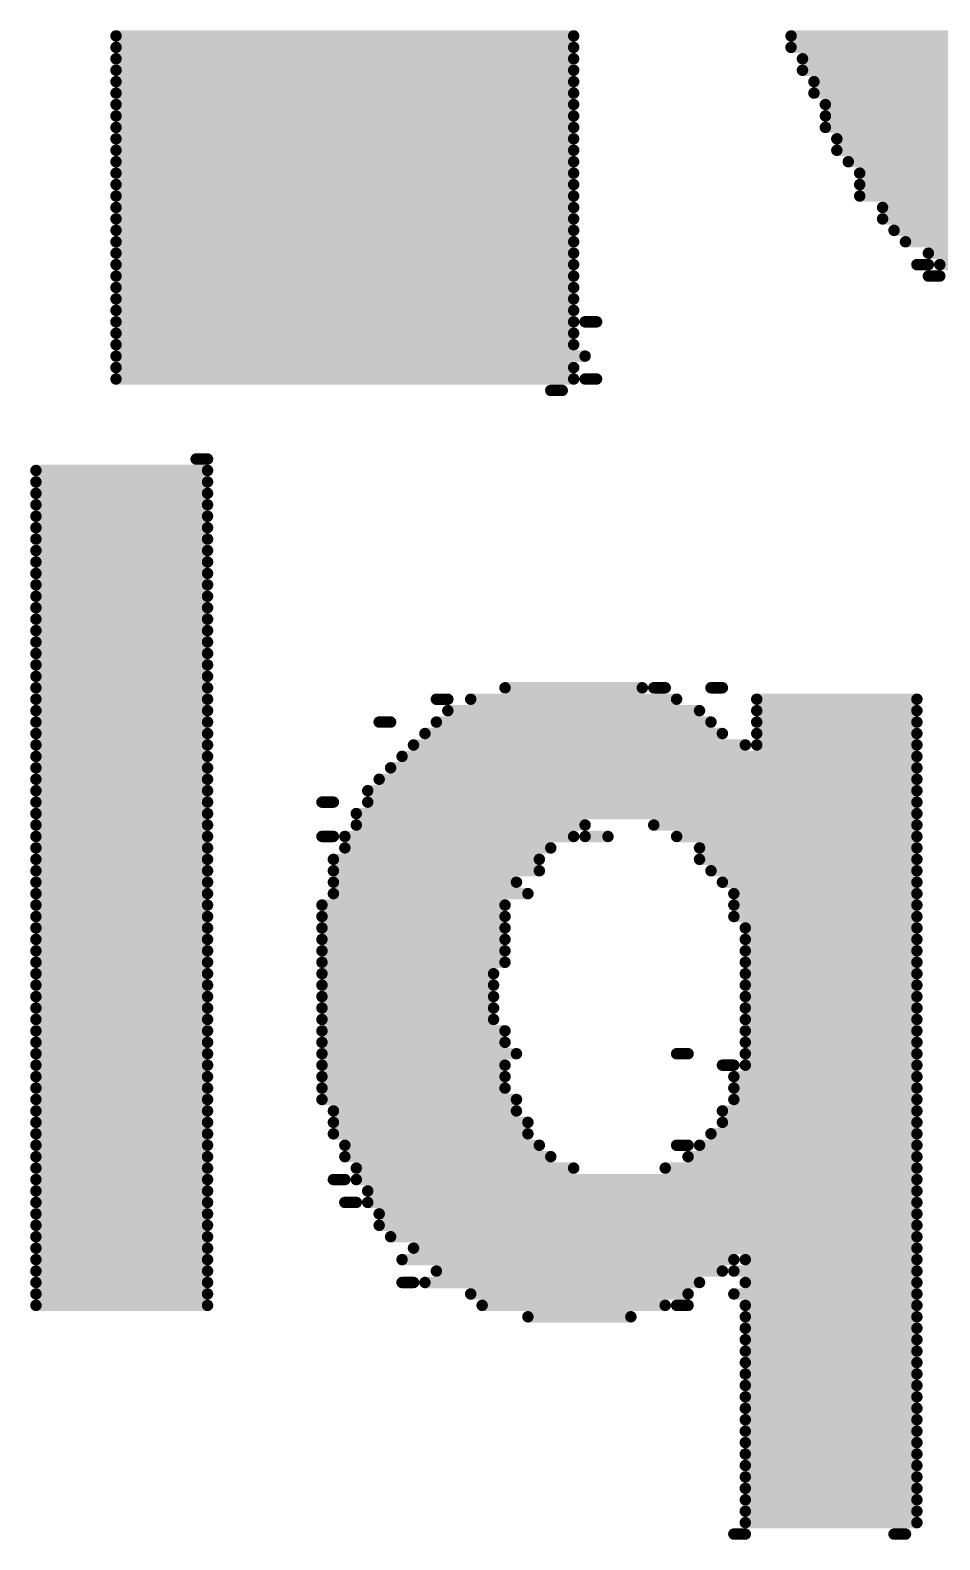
# Model space of a CAD drawing. Header units: millimetres. Extents: x -8 to 110, y -24 to 86.
# Drawn here: x 11.022 to 13.042, y 49.473 to 52.826 of the extents above; entities that cross this region are included whole.
import ezdxf

# ---------------------------------------------------------------- set-up
doc = ezdxf.new("R2010")
doc.units = ezdxf.units.MM
doc.layers.add('BottomOverlay', color=54, linetype='Continuous')

msp = doc.modelspace()

# ---------------------------------------------------------------- linework, layer by layer
at = {"layer": 'BottomOverlay', "const_width": 0.0254}
for points in [[(11.2128, 52.813), (12.2288, 52.813)], [(12.7114, 52.813), (13.6512, 52.813)], [(11.2128, 52.7876), (12.2288, 52.7876)], [(11.2128, 52.7622), (12.2288, 52.7622)], [(12.7114, 52.7876), (13.6512, 52.7876)], [(12.7368, 52.7622), (13.6766, 52.7622)], [(11.2128, 52.7368), (12.2288, 52.7368)], [(12.7368, 52.7368), (13.702, 52.7368)], [(11.2128, 52.7114), (12.2288, 52.7114)], [(12.7622, 52.7114), (13.7274, 52.7114)], [(11.2128, 52.686), (12.2288, 52.686)], [(11.2128, 52.6606), (12.2288, 52.6606)], [(12.7622, 52.686), (13.7528, 52.686)], [(12.7876, 52.6606), (13.7782, 52.6606)], [(11.2128, 52.6352), (12.2288, 52.6352)], [(12.7876, 52.6352), (13.8544, 52.6352)], [(11.2128, 52.6098), (12.2288, 52.6098)], [(12.7876, 52.6098), (13.9052, 52.6098)], [(11.2128, 52.5844), (12.2288, 52.5844)], [(12.813, 52.5844), (15.1752, 52.5844)], [(11.2128, 52.559), (12.2288, 52.559)], [(11.2128, 52.5336), (12.2288, 52.5336)], [(12.813, 52.559), (15.1752, 52.559)], [(12.8384, 52.5336), (15.1498, 52.5336)], [(11.2128, 52.5082), (12.2288, 52.5082)], [(12.8638, 52.5082), (15.1244, 52.5082)], [(11.2128, 52.4828), (12.2288, 52.4828)], [(12.8638, 52.4828), (15.099, 52.4828)], [(11.2128, 52.4574), (12.2288, 52.4574)], [(11.2128, 52.432), (12.2288, 52.432)], [(12.8638, 52.4574), (15.099, 52.4574)], [(12.9146, 52.432), (15.0736, 52.432)], [(11.2128, 52.4066), (12.2288, 52.4066)], [(12.9146, 52.4066), (15.0736, 52.4066)], [(11.2128, 52.3812), (12.2288, 52.3812)], [(12.94, 52.3812), (15.0228, 52.3812)], [(11.2128, 52.3558), (12.2288, 52.3558)], [(11.2128, 52.3304), (12.2288, 52.3304)], [(12.9654, 52.3558), (14.9974, 52.3558)], [(13.0162, 52.3304), (14.972, 52.3304)], [(11.2128, 52.305), (12.2288, 52.305)], [(12.9908, 52.305), (13.0162, 52.305)], [(13.0416, 52.305), (14.9466, 52.305)], [(11.2128, 52.2796), (12.2288, 52.2796)], [(13.0162, 52.2796), (13.0416, 52.2796)], [(11.2128, 52.2542), (12.2288, 52.2542)], [(11.2128, 52.2288), (12.2288, 52.2288)], [(11.2128, 52.2034), (12.2288, 52.2034)], [(11.2128, 52.178), (12.2288, 52.178)], [(12.2542, 52.178), (12.2796, 52.178)], [(11.2128, 52.1526), (12.2288, 52.1526)], [(11.2128, 52.1272), (12.2288, 52.1272)], [(11.2128, 52.1018), (12.2542, 52.1018)], [(11.2128, 52.0764), (12.2288, 52.0764)], [(11.2128, 52.051), (12.2288, 52.051)], [(12.178, 52.0256), (12.2034, 52.0256)], [(12.2542, 52.051), (12.2796, 52.051)], [(11.3906, 51.8732), (11.416, 51.8732)], [(11.035, 51.8478), (11.416, 51.8478)], [(11.035, 51.8224), (11.416, 51.8224)], [(11.035, 51.797), (11.416, 51.797)], [(11.035, 51.7716), (11.416, 51.7716)], [(11.035, 51.7462), (11.416, 51.7462)], [(11.035, 51.7208), (11.416, 51.7208)], [(11.035, 51.6954), (11.416, 51.6954)], [(11.035, 51.67), (11.416, 51.67)], [(11.035, 51.6446), (11.416, 51.6446)], [(11.035, 51.6192), (11.416, 51.6192)], [(11.035, 51.5938), (11.416, 51.5938)], [(11.035, 51.5684), (11.416, 51.5684)], [(11.035, 51.543), (11.416, 51.543)], [(11.035, 51.5176), (11.416, 51.5176)], [(11.035, 51.4922), (11.416, 51.4922)], [(11.035, 51.4668), (11.416, 51.4668)], [(11.035, 51.4414), (11.416, 51.4414)], [(11.035, 51.416), (11.416, 51.416)], [(11.035, 51.3906), (11.416, 51.3906)], [(11.035, 51.3652), (11.416, 51.3652)], [(12.0764, 51.3652), (12.3812, 51.3652)], [(12.4066, 51.3652), (12.432, 51.3652)], [(12.5336, 51.3652), (12.559, 51.3652)], [(11.035, 51.3398), (11.416, 51.3398)], [(11.924, 51.3398), (11.9494, 51.3398)], [(12.0002, 51.3398), (12.4574, 51.3398)], [(12.6352, 51.3398), (12.9908, 51.3398)], [(11.035, 51.3144), (11.416, 51.3144)], [(11.035, 51.289), (11.416, 51.289)], [(11.797, 51.289), (11.8224, 51.289)], [(11.924, 51.289), (12.5336, 51.289)], [(11.9494, 51.3144), (12.5082, 51.3144)], [(12.6352, 51.3144), (12.9908, 51.3144)], [(12.6352, 51.289), (12.9908, 51.289)], [(11.035, 51.2636), (11.416, 51.2636)], [(11.8986, 51.2636), (12.559, 51.2636)], [(12.6352, 51.2636), (12.9908, 51.2636)], [(11.035, 51.2382), (11.416, 51.2382)], [(11.8732, 51.2382), (12.6098, 51.2382)], [(12.6352, 51.2382), (12.9908, 51.2382)], [(11.035, 51.2128), (11.416, 51.2128)], [(11.035, 51.1874), (11.416, 51.1874)], [(11.8224, 51.1874), (12.9908, 51.1874)], [(11.8478, 51.2128), (12.9908, 51.2128)], [(11.035, 51.162), (11.416, 51.162)], [(11.797, 51.162), (12.9908, 51.162)], [(11.035, 51.1366), (11.416, 51.1366)], [(11.7716, 51.1366), (12.9908, 51.1366)], [(11.035, 51.1112), (11.416, 51.1112)], [(11.035, 51.0858), (11.416, 51.0858)], [(11.67, 51.1112), (11.6954, 51.1112)], [(11.7462, 51.0858), (12.9908, 51.0858)], [(11.7716, 51.1112), (12.9908, 51.1112)], [(11.035, 51.0604), (11.416, 51.0604)], [(11.7462, 51.0604), (12.2542, 51.0604)], [(12.4066, 51.0604), (12.9908, 51.0604)], [(11.035, 51.035), (11.416, 51.035)], [(11.67, 51.035), (11.6954, 51.035)], [(11.7208, 51.035), (12.2288, 51.035)], [(12.2542, 51.035), (12.305, 51.035)], [(12.4574, 51.035), (12.9908, 51.035)], [(11.035, 51.0096), (11.416, 51.0096)], [(11.035, 50.9842), (11.416, 50.9842)], [(11.6954, 50.9842), (12.1526, 50.9842)], [(11.7208, 51.0096), (12.178, 51.0096)], [(12.5082, 51.0096), (12.9908, 51.0096)], [(12.5082, 50.9842), (12.9908, 50.9842)], [(11.035, 50.9588), (11.416, 50.9588)], [(11.6954, 50.9588), (12.1526, 50.9588)], [(12.5336, 50.9588), (12.9908, 50.9588)], [(11.035, 50.9334), (11.416, 50.9334)], [(11.6954, 50.9334), (12.1018, 50.9334)], [(12.559, 50.9334), (12.9908, 50.9334)], [(11.035, 50.908), (11.416, 50.908)], [(11.6954, 50.908), (12.1272, 50.908)], [(12.5844, 50.908), (12.9908, 50.908)], [(11.035, 50.8826), (11.416, 50.8826)], [(11.035, 50.8572), (11.416, 50.8572)], [(11.67, 50.8826), (12.0764, 50.8826)], [(11.67, 50.8572), (12.0764, 50.8572)], [(12.5844, 50.8826), (12.9908, 50.8826)], [(12.5844, 50.8572), (12.9908, 50.8572)], [(11.035, 50.8318), (11.416, 50.8318)], [(11.67, 50.8318), (12.0764, 50.8318)], [(12.6098, 50.8318), (12.9908, 50.8318)], [(11.035, 50.8064), (11.416, 50.8064)], [(11.67, 50.8064), (12.0764, 50.8064)], [(12.6098, 50.8064), (12.9908, 50.8064)], [(11.035, 50.781), (11.416, 50.781)], [(11.035, 50.7556), (11.416, 50.7556)], [(11.67, 50.781), (12.0764, 50.781)], [(11.67, 50.7556), (12.0764, 50.7556)], [(12.6098, 50.781), (12.9908, 50.781)], [(12.6098, 50.7556), (12.9908, 50.7556)], [(11.035, 50.7302), (11.416, 50.7302)], [(11.67, 50.7302), (12.051, 50.7302)], [(12.6098, 50.7302), (12.9908, 50.7302)], [(11.035, 50.7048), (11.416, 50.7048)], [(11.67, 50.7048), (12.051, 50.7048)], [(12.6098, 50.7048), (12.9908, 50.7048)], [(11.035, 50.6794), (11.416, 50.6794)], [(11.035, 50.654), (11.416, 50.654)], [(11.67, 50.6794), (12.051, 50.6794)], [(11.67, 50.654), (12.051, 50.654)], [(12.6098, 50.6794), (12.9908, 50.6794)], [(12.6098, 50.654), (12.9908, 50.654)], [(11.035, 50.6286), (11.416, 50.6286)], [(11.67, 50.6286), (12.051, 50.6286)], [(12.6098, 50.6286), (12.9908, 50.6286)], [(11.035, 50.6032), (11.416, 50.6032)], [(11.67, 50.6032), (12.0764, 50.6032)], [(12.6098, 50.6032), (12.9908, 50.6032)], [(11.035, 50.5778), (11.416, 50.5778)], [(11.035, 50.5524), (11.416, 50.5524)], [(11.67, 50.5778), (12.0764, 50.5778)], [(11.67, 50.5524), (12.1018, 50.5524)], [(12.4574, 50.5524), (12.4828, 50.5524)], [(12.6098, 50.5778), (12.9908, 50.5778)], [(12.6098, 50.5524), (12.9908, 50.5524)], [(11.035, 50.527), (11.416, 50.527)], [(11.67, 50.527), (12.0764, 50.527)], [(12.559, 50.527), (12.5844, 50.527)], [(12.6098, 50.527), (12.9908, 50.527)], [(11.035, 50.5016), (11.416, 50.5016)], [(11.67, 50.5016), (12.0764, 50.5016)], [(12.5844, 50.5016), (12.9908, 50.5016)], [(11.035, 50.4762), (11.416, 50.4762)], [(11.035, 50.4508), (11.416, 50.4508)], [(11.67, 50.4762), (12.0764, 50.4762)], [(11.67, 50.4508), (12.1018, 50.4508)], [(12.5844, 50.4762), (12.9908, 50.4762)], [(12.5844, 50.4508), (12.9908, 50.4508)], [(11.035, 50.4254), (11.416, 50.4254)], [(11.6954, 50.4254), (12.1018, 50.4254)], [(12.559, 50.4254), (12.9908, 50.4254)], [(11.035, 50.4), (11.416, 50.4)], [(11.6954, 50.4), (12.1272, 50.4)], [(12.559, 50.4), (12.9908, 50.4)], [(11.035, 50.3746), (11.416, 50.3746)], [(11.035, 50.3492), (11.416, 50.3492)], [(11.6954, 50.3746), (12.1272, 50.3746)], [(11.7208, 50.3492), (12.1526, 50.3492)], [(12.4574, 50.3492), (12.4828, 50.3492)], [(12.5082, 50.3492), (12.9908, 50.3492)], [(12.5336, 50.3746), (12.9908, 50.3746)], [(11.035, 50.3238), (11.416, 50.3238)], [(11.7208, 50.3238), (12.178, 50.3238)], [(12.4828, 50.3238), (12.9908, 50.3238)], [(11.035, 50.2984), (11.416, 50.2984)], [(11.7462, 50.2984), (12.2288, 50.2984)], [(12.432, 50.2984), (12.9908, 50.2984)], [(11.035, 50.273), (11.416, 50.273)], [(11.035, 50.2476), (11.416, 50.2476)], [(11.6954, 50.273), (11.7208, 50.273)], [(11.7462, 50.273), (12.9908, 50.273)], [(11.7716, 50.2476), (12.9908, 50.2476)], [(11.035, 50.2222), (11.416, 50.2222)], [(11.7208, 50.2222), (11.7462, 50.2222)], [(11.7716, 50.2222), (12.9908, 50.2222)], [(11.035, 50.1968), (11.416, 50.1968)], [(11.797, 50.1968), (12.9908, 50.1968)], [(11.035, 50.1714), (11.416, 50.1714)], [(11.035, 50.146), (11.416, 50.146)], [(11.797, 50.1714), (12.9908, 50.1714)], [(11.8224, 50.146), (12.9908, 50.146)], [(11.035, 50.1206), (11.416, 50.1206)], [(11.8732, 50.1206), (12.9908, 50.1206)], [(11.035, 50.0952), (11.416, 50.0952)], [(11.8478, 50.0952), (12.5844, 50.0952)], [(12.6098, 50.0952), (12.9908, 50.0952)], [(11.035, 50.0698), (11.416, 50.0698)], [(11.924, 50.0698), (12.559, 50.0698)], [(12.5844, 50.0698), (12.9908, 50.0698)], [(11.035, 50.0444), (11.416, 50.0444)], [(11.035, 50.019), (11.416, 50.019)], [(11.8478, 50.0444), (11.8732, 50.0444)], [(11.8986, 50.0444), (12.5082, 50.0444)], [(12.0002, 50.019), (12.4828, 50.019)], [(12.5844, 50.019), (12.9908, 50.019)], [(12.6098, 50.0444), (12.9908, 50.0444)], [(11.035, 49.9936), (11.416, 49.9936)], [(12.0256, 49.9936), (12.432, 49.9936)], [(12.4574, 49.9936), (12.4828, 49.9936)], [(12.6098, 49.9936), (12.9908, 49.9936)], [(12.1272, 49.9682), (12.3558, 49.9682)], [(12.6098, 49.9682), (12.9908, 49.9682)], [(12.6098, 49.9428), (12.9908, 49.9428)], [(12.6098, 49.9174), (12.9908, 49.9174)], [(12.6098, 49.892), (12.9908, 49.892)], [(12.6098, 49.8666), (12.9908, 49.8666)], [(12.6098, 49.8412), (12.9908, 49.8412)], [(12.6098, 49.8158), (12.9908, 49.8158)], [(12.6098, 49.7904), (12.9908, 49.7904)], [(12.6098, 49.765), (12.9908, 49.765)], [(12.6098, 49.7396), (12.9908, 49.7396)], [(12.6098, 49.7142), (12.9908, 49.7142)], [(12.6098, 49.6888), (12.9908, 49.6888)], [(12.6098, 49.6634), (12.9908, 49.6634)], [(12.6098, 49.638), (12.9908, 49.638)], [(12.6098, 49.6126), (12.9908, 49.6126)], [(12.6098, 49.5872), (12.9908, 49.5872)], [(12.6098, 49.5618), (12.9908, 49.5618)], [(12.6098, 49.5364), (12.9908, 49.5364)], [(12.6098, 49.511), (12.9908, 49.511)], [(12.5844, 49.4856), (12.6098, 49.4856)], [(12.94, 49.4856), (12.9654, 49.4856)]]:
    msp.add_lwpolyline(points, dxfattribs=at)
at = {"layer": 'BottomOverlay', "const_width": 0.0127}
for points in [[(11.2065, 52.813, 1), (11.2192, 52.813, 1)], [(12.2225, 52.813, 1), (12.2352, 52.813, 1)], [(12.7051, 52.813, 1), (12.7178, 52.813, 1)], [(11.2065, 52.7876, 1), (11.2192, 52.7876, 1)], [(11.2065, 52.7622, 1), (11.2192, 52.7622, 1)], [(12.2225, 52.7876, 1), (12.2352, 52.7876, 1)], [(12.2225, 52.7622, 1), (12.2352, 52.7622, 1)], [(12.7051, 52.7876, 1), (12.7178, 52.7876, 1)], [(12.7305, 52.7622, 1), (12.7432, 52.7622, 1)], [(11.2065, 52.7368, 1), (11.2192, 52.7368, 1)], [(12.2225, 52.7368, 1), (12.2352, 52.7368, 1)], [(12.7305, 52.7368, 1), (12.7432, 52.7368, 1)], [(11.2065, 52.7114, 1), (11.2192, 52.7114, 1)], [(12.2225, 52.7114, 1), (12.2352, 52.7114, 1)], [(12.7559, 52.7114, 1), (12.7686, 52.7114, 1)], [(11.2065, 52.686, 1), (11.2192, 52.686, 1)], [(11.2065, 52.6606, 1), (11.2192, 52.6606, 1)], [(12.2225, 52.686, 1), (12.2352, 52.686, 1)], [(12.2225, 52.6606, 1), (12.2352, 52.6606, 1)], [(12.7559, 52.686, 1), (12.7686, 52.686, 1)], [(12.7813, 52.6606, 1), (12.794, 52.6606, 1)], [(11.2065, 52.6352, 1), (11.2192, 52.6352, 1)], [(12.2225, 52.6352, 1), (12.2352, 52.6352, 1)], [(12.7813, 52.6352, 1), (12.794, 52.6352, 1)], [(11.2065, 52.6098, 1), (11.2192, 52.6098, 1)], [(12.2225, 52.6098, 1), (12.2352, 52.6098, 1)], [(12.7813, 52.6098, 1), (12.794, 52.6098, 1)], [(11.2065, 52.5844, 1), (11.2192, 52.5844, 1)], [(12.2225, 52.5844, 1), (12.2352, 52.5844, 1)], [(12.8067, 52.5844, 1), (12.8194, 52.5844, 1)], [(11.2065, 52.559, 1), (11.2192, 52.559, 1)], [(11.2065, 52.5336, 1), (11.2192, 52.5336, 1)], [(12.2225, 52.559, 1), (12.2352, 52.559, 1)], [(12.2225, 52.5336, 1), (12.2352, 52.5336, 1)], [(12.8067, 52.559, 1), (12.8194, 52.559, 1)], [(12.8321, 52.5336, 1), (12.8448, 52.5336, 1)], [(11.2065, 52.5082, 1), (11.2192, 52.5082, 1)], [(12.2225, 52.5082, 1), (12.2352, 52.5082, 1)], [(12.8575, 52.5082, 1), (12.8702, 52.5082, 1)], [(11.2065, 52.4828, 1), (11.2192, 52.4828, 1)], [(12.2225, 52.4828, 1), (12.2352, 52.4828, 1)], [(12.8575, 52.4828, 1), (12.8702, 52.4828, 1)], [(11.2065, 52.4574, 1), (11.2192, 52.4574, 1)], [(11.2065, 52.432, 1), (11.2192, 52.432, 1)], [(12.2225, 52.4574, 1), (12.2352, 52.4574, 1)], [(12.2225, 52.432, 1), (12.2352, 52.432, 1)], [(12.8575, 52.4574, 1), (12.8702, 52.4574, 1)], [(12.9083, 52.432, 1), (12.921, 52.432, 1)], [(11.2065, 52.4066, 1), (11.2192, 52.4066, 1)], [(12.2225, 52.4066, 1), (12.2352, 52.4066, 1)], [(12.9083, 52.4066, 1), (12.921, 52.4066, 1)], [(11.2065, 52.3812, 1), (11.2192, 52.3812, 1)], [(12.2225, 52.3812, 1), (12.2352, 52.3812, 1)], [(12.9337, 52.3812, 1), (12.9464, 52.3812, 1)], [(11.2065, 52.3558, 1), (11.2192, 52.3558, 1)], [(11.2065, 52.3304, 1), (11.2192, 52.3304, 1)], [(12.2225, 52.3558, 1), (12.2352, 52.3558, 1)], [(12.2225, 52.3304, 1), (12.2352, 52.3304, 1)], [(12.9591, 52.3558, 1), (12.9718, 52.3558, 1)], [(13.0099, 52.3304, 1), (13.0226, 52.3304, 1)], [(11.2065, 52.305, 1), (11.2192, 52.305, 1)], [(12.2225, 52.305, 1), (12.2352, 52.305, 1)], [(12.9845, 52.305, 1), (12.9972, 52.305, 1)], [(13.0099, 52.305, 1), (13.0226, 52.305, 1)], [(13.0353, 52.305, 1), (13.048, 52.305, 1)], [(11.2065, 52.2796, 1), (11.2192, 52.2796, 1)], [(12.2225, 52.2796, 1), (12.2352, 52.2796, 1)], [(13.0099, 52.2796, 1), (13.0226, 52.2796, 1)], [(13.0353, 52.2796, 1), (13.048, 52.2796, 1)], [(11.2065, 52.2542, 1), (11.2192, 52.2542, 1)], [(11.2065, 52.2288, 1), (11.2192, 52.2288, 1)], [(12.2225, 52.2542, 1), (12.2352, 52.2542, 1)], [(12.2225, 52.2288, 1), (12.2352, 52.2288, 1)], [(11.2065, 52.2034, 1), (11.2192, 52.2034, 1)], [(12.2225, 52.2034, 1), (12.2352, 52.2034, 1)], [(11.2065, 52.178, 1), (11.2192, 52.178, 1)], [(12.2225, 52.178, 1), (12.2352, 52.178, 1)], [(12.2479, 52.178, 1), (12.2606, 52.178, 1)], [(12.2733, 52.178, 1), (12.286, 52.178, 1)], [(11.2065, 52.1526, 1), (11.2192, 52.1526, 1)], [(11.2065, 52.1272, 1), (11.2192, 52.1272, 1)], [(12.2225, 52.1526, 1), (12.2352, 52.1526, 1)], [(12.2225, 52.1272, 1), (12.2352, 52.1272, 1)], [(11.2065, 52.1018, 1), (11.2192, 52.1018, 1)], [(12.2479, 52.1018, 1), (12.2606, 52.1018, 1)], [(11.2065, 52.0764, 1), (11.2192, 52.0764, 1)], [(12.2225, 52.0764, 1), (12.2352, 52.0764, 1)], [(11.2065, 52.051, 1), (11.2192, 52.051, 1)], [(12.1717, 52.0256, 1), (12.1844, 52.0256, 1)], [(12.1971, 52.0256, 1), (12.2098, 52.0256, 1)], [(12.2225, 52.051, 1), (12.2352, 52.051, 1)], [(12.2479, 52.051, 1), (12.2606, 52.051, 1)], [(12.2733, 52.051, 1), (12.286, 52.051, 1)], [(11.3843, 51.8732, 1), (11.397, 51.8732, 1)], [(11.4097, 51.8732, 1), (11.4224, 51.8732, 1)], [(11.0287, 51.8478, 1), (11.0414, 51.8478, 1)], [(11.0287, 51.8224, 1), (11.0414, 51.8224, 1)], [(11.4097, 51.8478, 1), (11.4224, 51.8478, 1)], [(11.4097, 51.8224, 1), (11.4224, 51.8224, 1)], [(11.0287, 51.797, 1), (11.0414, 51.797, 1)], [(11.4097, 51.797, 1), (11.4224, 51.797, 1)], [(11.0287, 51.7716, 1), (11.0414, 51.7716, 1)], [(11.4097, 51.7716, 1), (11.4224, 51.7716, 1)], [(11.0287, 51.7462, 1), (11.0414, 51.7462, 1)], [(11.4097, 51.7462, 1), (11.4224, 51.7462, 1)], [(11.0287, 51.7208, 1), (11.0414, 51.7208, 1)], [(11.0287, 51.6954, 1), (11.0414, 51.6954, 1)], [(11.4097, 51.7208, 1), (11.4224, 51.7208, 1)], [(11.4097, 51.6954, 1), (11.4224, 51.6954, 1)], [(11.0287, 51.67, 1), (11.0414, 51.67, 1)], [(11.4097, 51.67, 1), (11.4224, 51.67, 1)], [(11.0287, 51.6446, 1), (11.0414, 51.6446, 1)], [(11.4097, 51.6446, 1), (11.4224, 51.6446, 1)], [(11.0287, 51.6192, 1), (11.0414, 51.6192, 1)], [(11.0287, 51.5938, 1), (11.0414, 51.5938, 1)], [(11.4097, 51.6192, 1), (11.4224, 51.6192, 1)], [(11.4097, 51.5938, 1), (11.4224, 51.5938, 1)], [(11.0287, 51.5684, 1), (11.0414, 51.5684, 1)], [(11.4097, 51.5684, 1), (11.4224, 51.5684, 1)], [(11.0287, 51.543, 1), (11.0414, 51.543, 1)], [(11.4097, 51.543, 1), (11.4224, 51.543, 1)], [(11.0287, 51.5176, 1), (11.0414, 51.5176, 1)], [(11.0287, 51.4922, 1), (11.0414, 51.4922, 1)], [(11.4097, 51.5176, 1), (11.4224, 51.5176, 1)], [(11.4097, 51.4922, 1), (11.4224, 51.4922, 1)], [(11.0287, 51.4668, 1), (11.0414, 51.4668, 1)], [(11.4097, 51.4668, 1), (11.4224, 51.4668, 1)], [(11.0287, 51.4414, 1), (11.0414, 51.4414, 1)], [(11.4097, 51.4414, 1), (11.4224, 51.4414, 1)], [(11.0287, 51.416, 1), (11.0414, 51.416, 1)], [(11.0287, 51.3906, 1), (11.0414, 51.3906, 1)], [(11.4097, 51.416, 1), (11.4224, 51.416, 1)], [(11.4097, 51.3906, 1), (11.4224, 51.3906, 1)], [(11.0287, 51.3652, 1), (11.0414, 51.3652, 1)], [(11.4097, 51.3652, 1), (11.4224, 51.3652, 1)], [(12.0701, 51.3652, 1), (12.0828, 51.3652, 1)], [(12.3749, 51.3652, 1), (12.3876, 51.3652, 1)], [(12.4003, 51.3652, 1), (12.413, 51.3652, 1)], [(12.4257, 51.3652, 1), (12.4384, 51.3652, 1)], [(12.5273, 51.3652, 1), (12.54, 51.3652, 1)], [(12.5527, 51.3652, 1), (12.5654, 51.3652, 1)], [(11.0287, 51.3398, 1), (11.0414, 51.3398, 1)], [(11.4097, 51.3398, 1), (11.4224, 51.3398, 1)], [(11.9177, 51.3398, 1), (11.9304, 51.3398, 1)], [(11.9431, 51.3398, 1), (11.9558, 51.3398, 1)], [(11.9939, 51.3398, 1), (12.0066, 51.3398, 1)], [(12.4511, 51.3398, 1), (12.4638, 51.3398, 1)], [(12.6289, 51.3398, 1), (12.6416, 51.3398, 1)], [(12.9845, 51.3398, 1), (12.9972, 51.3398, 1)], [(11.0287, 51.3144, 1), (11.0414, 51.3144, 1)], [(11.0287, 51.289, 1), (11.0414, 51.289, 1)], [(11.4097, 51.3144, 1), (11.4224, 51.3144, 1)], [(11.4097, 51.289, 1), (11.4224, 51.289, 1)], [(11.7907, 51.289, 1), (11.8034, 51.289, 1)], [(11.8161, 51.289, 1), (11.8288, 51.289, 1)], [(11.9177, 51.289, 1), (11.9304, 51.289, 1)], [(11.9431, 51.3144, 1), (11.9558, 51.3144, 1)], [(12.5019, 51.3144, 1), (12.5146, 51.3144, 1)], [(12.5273, 51.289, 1), (12.54, 51.289, 1)], [(12.6289, 51.3144, 1), (12.6416, 51.3144, 1)], [(12.6289, 51.289, 1), (12.6416, 51.289, 1)], [(12.9845, 51.3144, 1), (12.9972, 51.3144, 1)], [(12.9845, 51.289, 1), (12.9972, 51.289, 1)], [(11.0287, 51.2636, 1), (11.0414, 51.2636, 1)], [(11.4097, 51.2636, 1), (11.4224, 51.2636, 1)], [(11.8923, 51.2636, 1), (11.905, 51.2636, 1)], [(12.5527, 51.2636, 1), (12.5654, 51.2636, 1)], [(12.6289, 51.2636, 1), (12.6416, 51.2636, 1)], [(12.9845, 51.2636, 1), (12.9972, 51.2636, 1)], [(11.0287, 51.2382, 1), (11.0414, 51.2382, 1)], [(11.4097, 51.2382, 1), (11.4224, 51.2382, 1)], [(11.8669, 51.2382, 1), (11.8796, 51.2382, 1)], [(12.6035, 51.2382, 1), (12.6162, 51.2382, 1)], [(12.6289, 51.2382, 1), (12.6416, 51.2382, 1)], [(12.9845, 51.2382, 1), (12.9972, 51.2382, 1)], [(11.0287, 51.2128, 1), (11.0414, 51.2128, 1)], [(11.0287, 51.1874, 1), (11.0414, 51.1874, 1)], [(11.4097, 51.2128, 1), (11.4224, 51.2128, 1)], [(11.4097, 51.1874, 1), (11.4224, 51.1874, 1)], [(11.8161, 51.1874, 1), (11.8288, 51.1874, 1)], [(11.8415, 51.2128, 1), (11.8542, 51.2128, 1)], [(12.9845, 51.2128, 1), (12.9972, 51.2128, 1)], [(12.9845, 51.1874, 1), (12.9972, 51.1874, 1)], [(11.0287, 51.162, 1), (11.0414, 51.162, 1)], [(11.4097, 51.162, 1), (11.4224, 51.162, 1)], [(11.7907, 51.162, 1), (11.8034, 51.162, 1)], [(12.9845, 51.162, 1), (12.9972, 51.162, 1)], [(11.0287, 51.1366, 1), (11.0414, 51.1366, 1)], [(11.4097, 51.1366, 1), (11.4224, 51.1366, 1)], [(11.7653, 51.1366, 1), (11.778, 51.1366, 1)], [(12.9845, 51.1366, 1), (12.9972, 51.1366, 1)], [(11.0287, 51.1112, 1), (11.0414, 51.1112, 1)], [(11.0287, 51.0858, 1), (11.0414, 51.0858, 1)], [(11.4097, 51.1112, 1), (11.4224, 51.1112, 1)], [(11.4097, 51.0858, 1), (11.4224, 51.0858, 1)], [(11.6637, 51.1112, 1), (11.6764, 51.1112, 1)], [(11.6891, 51.1112, 1), (11.7018, 51.1112, 1)], [(11.7399, 51.0858, 1), (11.7526, 51.0858, 1)], [(11.7653, 51.1112, 1), (11.778, 51.1112, 1)], [(12.9845, 51.1112, 1), (12.9972, 51.1112, 1)], [(12.9845, 51.0858, 1), (12.9972, 51.0858, 1)], [(11.0287, 51.0604, 1), (11.0414, 51.0604, 1)], [(11.4097, 51.0604, 1), (11.4224, 51.0604, 1)], [(11.7399, 51.0604, 1), (11.7526, 51.0604, 1)], [(12.2479, 51.0604, 1), (12.2606, 51.0604, 1)], [(12.4003, 51.0604, 1), (12.413, 51.0604, 1)], [(12.9845, 51.0604, 1), (12.9972, 51.0604, 1)], [(11.0287, 51.035, 1), (11.0414, 51.035, 1)], [(11.4097, 51.035, 1), (11.4224, 51.035, 1)], [(11.6637, 51.035, 1), (11.6764, 51.035, 1)], [(11.6891, 51.035, 1), (11.7018, 51.035, 1)], [(11.7145, 51.035, 1), (11.7272, 51.035, 1)], [(12.2225, 51.035, 1), (12.2352, 51.035, 1)], [(12.2479, 51.035, 1), (12.2606, 51.035, 1)], [(12.2987, 51.035, 1), (12.3114, 51.035, 1)], [(12.4511, 51.035, 1), (12.4638, 51.035, 1)], [(12.9845, 51.035, 1), (12.9972, 51.035, 1)], [(11.0287, 51.0096, 1), (11.0414, 51.0096, 1)], [(11.0287, 50.9842, 1), (11.0414, 50.9842, 1)], [(11.4097, 51.0096, 1), (11.4224, 51.0096, 1)], [(11.4097, 50.9842, 1), (11.4224, 50.9842, 1)], [(11.6891, 50.9842, 1), (11.7018, 50.9842, 1)], [(11.7145, 51.0096, 1), (11.7272, 51.0096, 1)], [(12.1463, 50.9842, 1), (12.159, 50.9842, 1)], [(12.1717, 51.0096, 1), (12.1844, 51.0096, 1)], [(12.5019, 51.0096, 1), (12.5146, 51.0096, 1)], [(12.5019, 50.9842, 1), (12.5146, 50.9842, 1)], [(12.9845, 51.0096, 1), (12.9972, 51.0096, 1)], [(12.9845, 50.9842, 1), (12.9972, 50.9842, 1)], [(11.0287, 50.9588, 1), (11.0414, 50.9588, 1)], [(11.4097, 50.9588, 1), (11.4224, 50.9588, 1)], [(11.6891, 50.9588, 1), (11.7018, 50.9588, 1)], [(12.1463, 50.9588, 1), (12.159, 50.9588, 1)], [(12.5273, 50.9588, 1), (12.54, 50.9588, 1)], [(12.9845, 50.9588, 1), (12.9972, 50.9588, 1)], [(11.0287, 50.9334, 1), (11.0414, 50.9334, 1)], [(11.4097, 50.9334, 1), (11.4224, 50.9334, 1)], [(11.6891, 50.9334, 1), (11.7018, 50.9334, 1)], [(12.0955, 50.9334, 1), (12.1082, 50.9334, 1)], [(12.5527, 50.9334, 1), (12.5654, 50.9334, 1)], [(12.9845, 50.9334, 1), (12.9972, 50.9334, 1)], [(11.0287, 50.908, 1), (11.0414, 50.908, 1)], [(11.4097, 50.908, 1), (11.4224, 50.908, 1)], [(11.6891, 50.908, 1), (11.7018, 50.908, 1)], [(12.1209, 50.908, 1), (12.1336, 50.908, 1)], [(12.5781, 50.908, 1), (12.5908, 50.908, 1)], [(12.9845, 50.908, 1), (12.9972, 50.908, 1)], [(11.0287, 50.8826, 1), (11.0414, 50.8826, 1)], [(11.0287, 50.8572, 1), (11.0414, 50.8572, 1)], [(11.4097, 50.8826, 1), (11.4224, 50.8826, 1)], [(11.4097, 50.8572, 1), (11.4224, 50.8572, 1)], [(11.6637, 50.8826, 1), (11.6764, 50.8826, 1)], [(11.6637, 50.8572, 1), (11.6764, 50.8572, 1)], [(12.0701, 50.8826, 1), (12.0828, 50.8826, 1)], [(12.0701, 50.8572, 1), (12.0828, 50.8572, 1)], [(12.5781, 50.8826, 1), (12.5908, 50.8826, 1)], [(12.5781, 50.8572, 1), (12.5908, 50.8572, 1)], [(12.9845, 50.8826, 1), (12.9972, 50.8826, 1)], [(12.9845, 50.8572, 1), (12.9972, 50.8572, 1)], [(11.0287, 50.8318, 1), (11.0414, 50.8318, 1)], [(11.4097, 50.8318, 1), (11.4224, 50.8318, 1)], [(11.6637, 50.8318, 1), (11.6764, 50.8318, 1)], [(12.0701, 50.8318, 1), (12.0828, 50.8318, 1)], [(12.6035, 50.8318, 1), (12.6162, 50.8318, 1)], [(12.9845, 50.8318, 1), (12.9972, 50.8318, 1)], [(11.0287, 50.8064, 1), (11.0414, 50.8064, 1)], [(11.4097, 50.8064, 1), (11.4224, 50.8064, 1)], [(11.6637, 50.8064, 1), (11.6764, 50.8064, 1)], [(12.0701, 50.8064, 1), (12.0828, 50.8064, 1)], [(12.6035, 50.8064, 1), (12.6162, 50.8064, 1)], [(12.9845, 50.8064, 1), (12.9972, 50.8064, 1)], [(11.0287, 50.781, 1), (11.0414, 50.781, 1)], [(11.0287, 50.7556, 1), (11.0414, 50.7556, 1)], [(11.4097, 50.781, 1), (11.4224, 50.781, 1)], [(11.4097, 50.7556, 1), (11.4224, 50.7556, 1)], [(11.6637, 50.781, 1), (11.6764, 50.781, 1)], [(11.6637, 50.7556, 1), (11.6764, 50.7556, 1)], [(12.0701, 50.781, 1), (12.0828, 50.781, 1)], [(12.0701, 50.7556, 1), (12.0828, 50.7556, 1)], [(12.6035, 50.781, 1), (12.6162, 50.781, 1)], [(12.6035, 50.7556, 1), (12.6162, 50.7556, 1)], [(12.9845, 50.781, 1), (12.9972, 50.781, 1)], [(12.9845, 50.7556, 1), (12.9972, 50.7556, 1)], [(11.0287, 50.7302, 1), (11.0414, 50.7302, 1)], [(11.4097, 50.7302, 1), (11.4224, 50.7302, 1)], [(11.6637, 50.7302, 1), (11.6764, 50.7302, 1)], [(12.0447, 50.7302, 1), (12.0574, 50.7302, 1)], [(12.6035, 50.7302, 1), (12.6162, 50.7302, 1)], [(12.9845, 50.7302, 1), (12.9972, 50.7302, 1)], [(11.0287, 50.7048, 1), (11.0414, 50.7048, 1)], [(11.4097, 50.7048, 1), (11.4224, 50.7048, 1)], [(11.6637, 50.7048, 1), (11.6764, 50.7048, 1)], [(12.0447, 50.7048, 1), (12.0574, 50.7048, 1)], [(12.6035, 50.7048, 1), (12.6162, 50.7048, 1)], [(12.9845, 50.7048, 1), (12.9972, 50.7048, 1)], [(11.0287, 50.6794, 1), (11.0414, 50.6794, 1)], [(11.0287, 50.654, 1), (11.0414, 50.654, 1)], [(11.4097, 50.6794, 1), (11.4224, 50.6794, 1)], [(11.4097, 50.654, 1), (11.4224, 50.654, 1)], [(11.6637, 50.6794, 1), (11.6764, 50.6794, 1)], [(11.6637, 50.654, 1), (11.6764, 50.654, 1)], [(12.0447, 50.6794, 1), (12.0574, 50.6794, 1)], [(12.0447, 50.654, 1), (12.0574, 50.654, 1)], [(12.6035, 50.6794, 1), (12.6162, 50.6794, 1)], [(12.6035, 50.654, 1), (12.6162, 50.654, 1)], [(12.9845, 50.6794, 1), (12.9972, 50.6794, 1)], [(12.9845, 50.654, 1), (12.9972, 50.654, 1)], [(11.0287, 50.6286, 1), (11.0414, 50.6286, 1)], [(11.4097, 50.6286, 1), (11.4224, 50.6286, 1)], [(11.6637, 50.6286, 1), (11.6764, 50.6286, 1)], [(12.0447, 50.6286, 1), (12.0574, 50.6286, 1)], [(12.6035, 50.6286, 1), (12.6162, 50.6286, 1)], [(12.9845, 50.6286, 1), (12.9972, 50.6286, 1)], [(11.0287, 50.6032, 1), (11.0414, 50.6032, 1)], [(11.4097, 50.6032, 1), (11.4224, 50.6032, 1)], [(11.6637, 50.6032, 1), (11.6764, 50.6032, 1)], [(12.0701, 50.6032, 1), (12.0828, 50.6032, 1)], [(12.6035, 50.6032, 1), (12.6162, 50.6032, 1)], [(12.9845, 50.6032, 1), (12.9972, 50.6032, 1)], [(11.0287, 50.5778, 1), (11.0414, 50.5778, 1)], [(11.0287, 50.5524, 1), (11.0414, 50.5524, 1)], [(11.4097, 50.5778, 1), (11.4224, 50.5778, 1)], [(11.4097, 50.5524, 1), (11.4224, 50.5524, 1)], [(11.6637, 50.5778, 1), (11.6764, 50.5778, 1)], [(11.6637, 50.5524, 1), (11.6764, 50.5524, 1)], [(12.0701, 50.5778, 1), (12.0828, 50.5778, 1)], [(12.0955, 50.5524, 1), (12.1082, 50.5524, 1)], [(12.4511, 50.5524, 1), (12.4638, 50.5524, 1)], [(12.4765, 50.5524, 1), (12.4892, 50.5524, 1)], [(12.6035, 50.5778, 1), (12.6162, 50.5778, 1)], [(12.6035, 50.5524, 1), (12.6162, 50.5524, 1)], [(12.9845, 50.5778, 1), (12.9972, 50.5778, 1)], [(12.9845, 50.5524, 1), (12.9972, 50.5524, 1)], [(11.0287, 50.527, 1), (11.0414, 50.527, 1)], [(11.4097, 50.527, 1), (11.4224, 50.527, 1)], [(11.6637, 50.527, 1), (11.6764, 50.527, 1)], [(12.0701, 50.527, 1), (12.0828, 50.527, 1)], [(12.5527, 50.527, 1), (12.5654, 50.527, 1)], [(12.5781, 50.527, 1), (12.5908, 50.527, 1)], [(12.6035, 50.527, 1), (12.6162, 50.527, 1)], [(12.9845, 50.527, 1), (12.9972, 50.527, 1)], [(11.0287, 50.5016, 1), (11.0414, 50.5016, 1)], [(11.4097, 50.5016, 1), (11.4224, 50.5016, 1)], [(11.6637, 50.5016, 1), (11.6764, 50.5016, 1)], [(12.0701, 50.5016, 1), (12.0828, 50.5016, 1)], [(12.5781, 50.5016, 1), (12.5908, 50.5016, 1)], [(12.9845, 50.5016, 1), (12.9972, 50.5016, 1)], [(11.0287, 50.4762, 1), (11.0414, 50.4762, 1)], [(11.0287, 50.4508, 1), (11.0414, 50.4508, 1)], [(11.4097, 50.4762, 1), (11.4224, 50.4762, 1)], [(11.4097, 50.4508, 1), (11.4224, 50.4508, 1)], [(11.6637, 50.4762, 1), (11.6764, 50.4762, 1)], [(11.6637, 50.4508, 1), (11.6764, 50.4508, 1)], [(12.0701, 50.4762, 1), (12.0828, 50.4762, 1)], [(12.0955, 50.4508, 1), (12.1082, 50.4508, 1)], [(12.5781, 50.4762, 1), (12.5908, 50.4762, 1)], [(12.5781, 50.4508, 1), (12.5908, 50.4508, 1)], [(12.9845, 50.4762, 1), (12.9972, 50.4762, 1)], [(12.9845, 50.4508, 1), (12.9972, 50.4508, 1)], [(11.0287, 50.4254, 1), (11.0414, 50.4254, 1)], [(11.4097, 50.4254, 1), (11.4224, 50.4254, 1)], [(11.6891, 50.4254, 1), (11.7018, 50.4254, 1)], [(12.0955, 50.4254, 1), (12.1082, 50.4254, 1)], [(12.5527, 50.4254, 1), (12.5654, 50.4254, 1)], [(12.9845, 50.4254, 1), (12.9972, 50.4254, 1)], [(11.0287, 50.4, 1), (11.0414, 50.4, 1)], [(11.4097, 50.4, 1), (11.4224, 50.4, 1)], [(11.6891, 50.4, 1), (11.7018, 50.4, 1)], [(12.1209, 50.4, 1), (12.1336, 50.4, 1)], [(12.5527, 50.4, 1), (12.5654, 50.4, 1)], [(12.9845, 50.4, 1), (12.9972, 50.4, 1)], [(11.0287, 50.3746, 1), (11.0414, 50.3746, 1)], [(11.0287, 50.3492, 1), (11.0414, 50.3492, 1)], [(11.4097, 50.3746, 1), (11.4224, 50.3746, 1)], [(11.4097, 50.3492, 1), (11.4224, 50.3492, 1)], [(11.6891, 50.3746, 1), (11.7018, 50.3746, 1)], [(11.7145, 50.3492, 1), (11.7272, 50.3492, 1)], [(12.1209, 50.3746, 1), (12.1336, 50.3746, 1)], [(12.1463, 50.3492, 1), (12.159, 50.3492, 1)], [(12.4511, 50.3492, 1), (12.4638, 50.3492, 1)], [(12.4765, 50.3492, 1), (12.4892, 50.3492, 1)], [(12.5019, 50.3492, 1), (12.5146, 50.3492, 1)], [(12.5273, 50.3746, 1), (12.54, 50.3746, 1)], [(12.9845, 50.3746, 1), (12.9972, 50.3746, 1)], [(12.9845, 50.3492, 1), (12.9972, 50.3492, 1)], [(11.0287, 50.3238, 1), (11.0414, 50.3238, 1)], [(11.4097, 50.3238, 1), (11.4224, 50.3238, 1)], [(11.7145, 50.3238, 1), (11.7272, 50.3238, 1)], [(12.1717, 50.3238, 1), (12.1844, 50.3238, 1)], [(12.4765, 50.3238, 1), (12.4892, 50.3238, 1)], [(12.9845, 50.3238, 1), (12.9972, 50.3238, 1)], [(11.0287, 50.2984, 1), (11.0414, 50.2984, 1)], [(11.4097, 50.2984, 1), (11.4224, 50.2984, 1)], [(11.7399, 50.2984, 1), (11.7526, 50.2984, 1)], [(12.2225, 50.2984, 1), (12.2352, 50.2984, 1)], [(12.4257, 50.2984, 1), (12.4384, 50.2984, 1)], [(12.9845, 50.2984, 1), (12.9972, 50.2984, 1)], [(11.0287, 50.273, 1), (11.0414, 50.273, 1)], [(11.0287, 50.2476, 1), (11.0414, 50.2476, 1)], [(11.4097, 50.273, 1), (11.4224, 50.273, 1)], [(11.4097, 50.2476, 1), (11.4224, 50.2476, 1)], [(11.6891, 50.273, 1), (11.7018, 50.273, 1)], [(11.7145, 50.273, 1), (11.7272, 50.273, 1)], [(11.7399, 50.273, 1), (11.7526, 50.273, 1)], [(11.7653, 50.2476, 1), (11.778, 50.2476, 1)], [(12.9845, 50.273, 1), (12.9972, 50.273, 1)], [(12.9845, 50.2476, 1), (12.9972, 50.2476, 1)], [(11.0287, 50.2222, 1), (11.0414, 50.2222, 1)], [(11.4097, 50.2222, 1), (11.4224, 50.2222, 1)], [(11.7145, 50.2222, 1), (11.7272, 50.2222, 1)], [(11.7399, 50.2222, 1), (11.7526, 50.2222, 1)], [(11.7653, 50.2222, 1), (11.778, 50.2222, 1)], [(12.9845, 50.2222, 1), (12.9972, 50.2222, 1)], [(11.0287, 50.1968, 1), (11.0414, 50.1968, 1)], [(11.4097, 50.1968, 1), (11.4224, 50.1968, 1)], [(11.7907, 50.1968, 1), (11.8034, 50.1968, 1)], [(12.9845, 50.1968, 1), (12.9972, 50.1968, 1)], [(11.0287, 50.1714, 1), (11.0414, 50.1714, 1)], [(11.0287, 50.146, 1), (11.0414, 50.146, 1)], [(11.4097, 50.1714, 1), (11.4224, 50.1714, 1)], [(11.4097, 50.146, 1), (11.4224, 50.146, 1)], [(11.7907, 50.1714, 1), (11.8034, 50.1714, 1)], [(11.8161, 50.146, 1), (11.8288, 50.146, 1)], [(12.9845, 50.1714, 1), (12.9972, 50.1714, 1)], [(12.9845, 50.146, 1), (12.9972, 50.146, 1)], [(11.0287, 50.1206, 1), (11.0414, 50.1206, 1)], [(11.4097, 50.1206, 1), (11.4224, 50.1206, 1)], [(11.8669, 50.1206, 1), (11.8796, 50.1206, 1)], [(12.9845, 50.1206, 1), (12.9972, 50.1206, 1)], [(11.0287, 50.0952, 1), (11.0414, 50.0952, 1)], [(11.4097, 50.0952, 1), (11.4224, 50.0952, 1)], [(11.8415, 50.0952, 1), (11.8542, 50.0952, 1)], [(12.5781, 50.0952, 1), (12.5908, 50.0952, 1)], [(12.6035, 50.0952, 1), (12.6162, 50.0952, 1)], [(12.9845, 50.0952, 1), (12.9972, 50.0952, 1)], [(11.0287, 50.0698, 1), (11.0414, 50.0698, 1)], [(11.4097, 50.0698, 1), (11.4224, 50.0698, 1)], [(11.9177, 50.0698, 1), (11.9304, 50.0698, 1)], [(12.5527, 50.0698, 1), (12.5654, 50.0698, 1)], [(12.5781, 50.0698, 1), (12.5908, 50.0698, 1)], [(12.9845, 50.0698, 1), (12.9972, 50.0698, 1)], [(11.0287, 50.0444, 1), (11.0414, 50.0444, 1)], [(11.0287, 50.019, 1), (11.0414, 50.019, 1)], [(11.4097, 50.0444, 1), (11.4224, 50.0444, 1)], [(11.4097, 50.019, 1), (11.4224, 50.019, 1)], [(11.8415, 50.0444, 1), (11.8542, 50.0444, 1)], [(11.8669, 50.0444, 1), (11.8796, 50.0444, 1)], [(11.8923, 50.0444, 1), (11.905, 50.0444, 1)], [(11.9939, 50.019, 1), (12.0066, 50.019, 1)], [(12.4765, 50.019, 1), (12.4892, 50.019, 1)], [(12.5019, 50.0444, 1), (12.5146, 50.0444, 1)], [(12.5781, 50.019, 1), (12.5908, 50.019, 1)], [(12.6035, 50.0444, 1), (12.6162, 50.0444, 1)], [(12.9845, 50.0444, 1), (12.9972, 50.0444, 1)], [(12.9845, 50.019, 1), (12.9972, 50.019, 1)], [(11.0287, 49.9936, 1), (11.0414, 49.9936, 1)], [(11.4097, 49.9936, 1), (11.4224, 49.9936, 1)], [(12.0193, 49.9936, 1), (12.032, 49.9936, 1)], [(12.4257, 49.9936, 1), (12.4384, 49.9936, 1)], [(12.4511, 49.9936, 1), (12.4638, 49.9936, 1)], [(12.4765, 49.9936, 1), (12.4892, 49.9936, 1)], [(12.6035, 49.9936, 1), (12.6162, 49.9936, 1)], [(12.9845, 49.9936, 1), (12.9972, 49.9936, 1)], [(12.1209, 49.9682, 1), (12.1336, 49.9682, 1)], [(12.3495, 49.9682, 1), (12.3622, 49.9682, 1)], [(12.6035, 49.9682, 1), (12.6162, 49.9682, 1)], [(12.9845, 49.9682, 1), (12.9972, 49.9682, 1)], [(12.6035, 49.9428, 1), (12.6162, 49.9428, 1)], [(12.6035, 49.9174, 1), (12.6162, 49.9174, 1)], [(12.9845, 49.9428, 1), (12.9972, 49.9428, 1)], [(12.9845, 49.9174, 1), (12.9972, 49.9174, 1)], [(12.6035, 49.892, 1), (12.6162, 49.892, 1)], [(12.9845, 49.892, 1), (12.9972, 49.892, 1)], [(12.6035, 49.8666, 1), (12.6162, 49.8666, 1)], [(12.9845, 49.8666, 1), (12.9972, 49.8666, 1)], [(12.6035, 49.8412, 1), (12.6162, 49.8412, 1)], [(12.6035, 49.8158, 1), (12.6162, 49.8158, 1)], [(12.9845, 49.8412, 1), (12.9972, 49.8412, 1)], [(12.9845, 49.8158, 1), (12.9972, 49.8158, 1)], [(12.6035, 49.7904, 1), (12.6162, 49.7904, 1)], [(12.9845, 49.7904, 1), (12.9972, 49.7904, 1)], [(12.6035, 49.765, 1), (12.6162, 49.765, 1)], [(12.9845, 49.765, 1), (12.9972, 49.765, 1)], [(12.6035, 49.7396, 1), (12.6162, 49.7396, 1)], [(12.6035, 49.7142, 1), (12.6162, 49.7142, 1)], [(12.9845, 49.7396, 1), (12.9972, 49.7396, 1)], [(12.9845, 49.7142, 1), (12.9972, 49.7142, 1)], [(12.6035, 49.6888, 1), (12.6162, 49.6888, 1)], [(12.9845, 49.6888, 1), (12.9972, 49.6888, 1)], [(12.6035, 49.6634, 1), (12.6162, 49.6634, 1)], [(12.9845, 49.6634, 1), (12.9972, 49.6634, 1)], [(12.6035, 49.638, 1), (12.6162, 49.638, 1)], [(12.6035, 49.6126, 1), (12.6162, 49.6126, 1)], [(12.9845, 49.638, 1), (12.9972, 49.638, 1)], [(12.9845, 49.6126, 1), (12.9972, 49.6126, 1)], [(12.6035, 49.5872, 1), (12.6162, 49.5872, 1)], [(12.9845, 49.5872, 1), (12.9972, 49.5872, 1)], [(12.6035, 49.5618, 1), (12.6162, 49.5618, 1)], [(12.9845, 49.5618, 1), (12.9972, 49.5618, 1)], [(12.6035, 49.5364, 1), (12.6162, 49.5364, 1)], [(12.6035, 49.511, 1), (12.6162, 49.511, 1)], [(12.9845, 49.5364, 1), (12.9972, 49.5364, 1)], [(12.9845, 49.511, 1), (12.9972, 49.511, 1)], [(12.5781, 49.4856, 1), (12.5908, 49.4856, 1)], [(12.6035, 49.4856, 1), (12.6162, 49.4856, 1)], [(12.9337, 49.4856, 1), (12.9464, 49.4856, 1)], [(12.9591, 49.4856, 1), (12.9718, 49.4856, 1)]]:
    msp.add_lwpolyline(points, format="xyb", close=True, dxfattribs=at)

doc.saveas('drawing.dxf')
